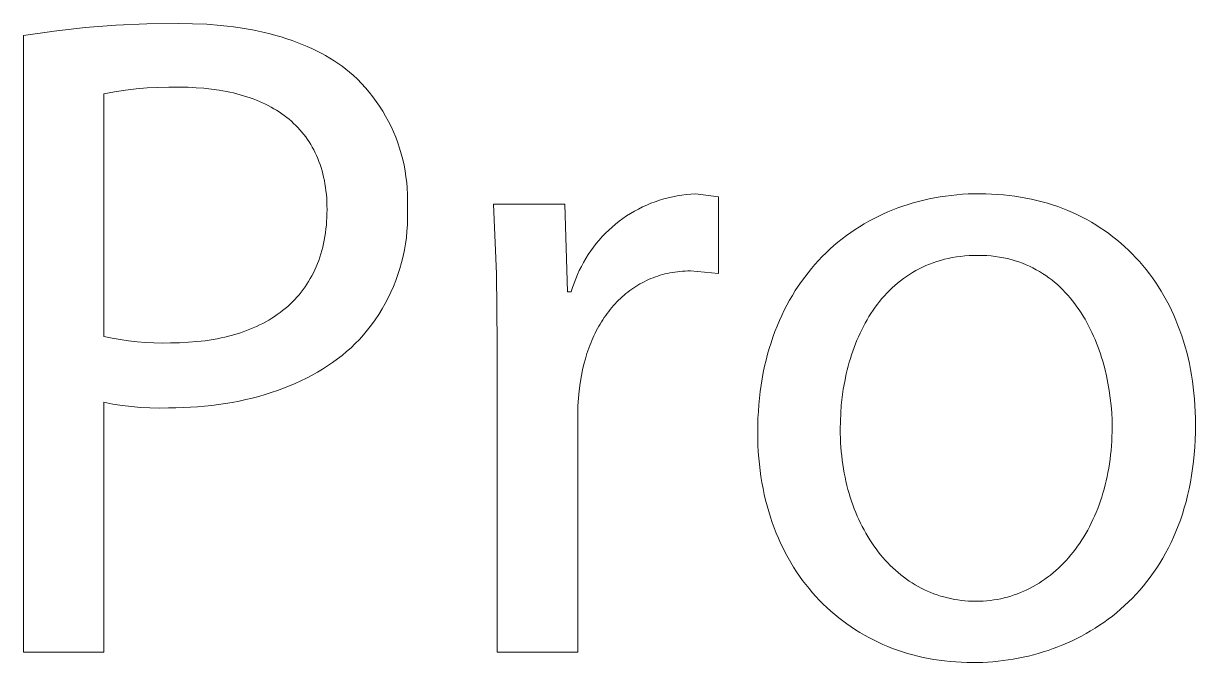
# Model space of a CAD drawing. Header units: millimetres. Extents: x 0 to 4030, y -54 to 2762.
# Drawn here: x 2747.8 to 2798.9, y 13.5 to 41.3 of the extents above; entities that cross this region are included whole.
import ezdxf

# ---------------------------------------------------------------- set-up
doc = ezdxf.new("R2010")
doc.units = ezdxf.units.MM
doc.header["$MEASUREMENT"] = 0
doc.layers.add('Domyślny', color=7, linetype='Continuous', true_color=0x000000)

msp = doc.modelspace()

# ---------------------------------------------------------------- linework, layer by layer
at = {"layer": 'Domyślny', "color": 18, "lineweight": 15, "true_color": 0x000000}
for p, q in [((2747.803, 40.818), (2749.141, 41.012)), ((2749.141, 41.012), (2750.486, 41.162)), ((2750.486, 41.162), (2751.835, 41.267)), ((2751.835, 41.267), (2753.187, 41.326)), ((2753.187, 41.326), (2754.54, 41.341)), ((2754.54, 41.341), (2755.178, 41.331)), ((2755.178, 41.331), (2755.795, 41.303)), ((2755.795, 41.303), (2756.39, 41.256)), ((2756.39, 41.256), (2756.679, 41.226)), ((2756.679, 41.226), (2756.963, 41.191)), ((2756.963, 41.191), (2757.242, 41.151)), ((2757.242, 41.151), (2757.515, 41.107)), ((2757.515, 41.107), (2757.783, 41.059)), ((2757.783, 41.059), (2758.046, 41.006)), ((2758.046, 41.006), (2758.303, 40.949)), ((2758.303, 40.949), (2758.555, 40.888)), ((2758.555, 40.888), (2758.801, 40.822)), ((2747.803, 13.95), (2747.803, 40.818)), ((2758.801, 40.822), (2759.042, 40.752)), ((2759.042, 40.752), (2759.278, 40.678)), ((2759.278, 40.678), (2759.508, 40.6)), ((2759.508, 40.6), (2759.734, 40.517)), ((2759.734, 40.517), (2759.953, 40.431)), ((2759.953, 40.431), (2760.168, 40.34)), ((2760.168, 40.34), (2760.377, 40.246)), ((2760.377, 40.246), (2760.581, 40.147)), ((2760.581, 40.147), (2760.779, 40.044)), ((2760.779, 40.044), (2760.972, 39.938)), ((2760.972, 39.938), (2761.16, 39.828)), ((2761.16, 39.828), (2761.343, 39.713)), ((2761.343, 39.713), (2761.52, 39.595)), ((2761.52, 39.595), (2761.692, 39.474)), ((2761.692, 39.474), (2761.858, 39.348)), ((2761.858, 39.348), (2762.02, 39.219)), ((2762.02, 39.219), (2762.176, 39.086)), ((2762.176, 39.086), (2762.36, 38.91)), ((2762.36, 38.91), (2762.537, 38.728)), ((2751.774, 38.356), (2751.305, 38.268)), ((2752.244, 38.429), (2751.774, 38.356)), ((2752.717, 38.487), (2752.244, 38.429)), ((2753.192, 38.529), (2752.717, 38.487)), ((2753.667, 38.556), (2753.192, 38.529)), ((2754.144, 38.567), (2753.667, 38.556)), ((2754.62, 38.563), (2754.144, 38.567)), ((2754.979, 38.558), (2754.62, 38.563)), ((2755.329, 38.543), (2754.979, 38.558)), ((2755.672, 38.517), (2755.329, 38.543)), ((2756.006, 38.481), (2755.672, 38.517)), ((2756.331, 38.436), (2756.006, 38.481)), ((2756.49, 38.409), (2756.331, 38.436)), ((2756.647, 38.379), (2756.49, 38.409)), ((2756.802, 38.347), (2756.647, 38.379)), ((2756.955, 38.313), (2756.802, 38.347)), ((2762.537, 38.728), (2762.708, 38.54)), ((2762.708, 38.54), (2762.872, 38.346)), ((2762.872, 38.346), (2763.03, 38.147)), ((2751.305, 38.268), (2751.305, 27.706)), ((2757.105, 38.276), (2756.955, 38.313)), ((2757.253, 38.236), (2757.105, 38.276)), ((2757.399, 38.194), (2757.253, 38.236)), ((2757.542, 38.149), (2757.399, 38.194)), ((2757.683, 38.102), (2757.542, 38.149)), ((2757.821, 38.052), (2757.683, 38.102)), ((2757.957, 37.999), (2757.821, 38.052)), ((2758.09, 37.944), (2757.957, 37.999)), ((2758.22, 37.886), (2758.09, 37.944)), ((2758.349, 37.825), (2758.22, 37.886)), ((2758.474, 37.762), (2758.349, 37.825)), ((2763.03, 38.147), (2763.181, 37.942)), ((2763.181, 37.942), (2763.324, 37.732)), ((2758.597, 37.697), (2758.474, 37.762)), ((2758.717, 37.628), (2758.597, 37.697)), ((2758.835, 37.558), (2758.717, 37.628)), ((2758.949, 37.484), (2758.835, 37.558)), ((2759.061, 37.408), (2758.949, 37.484)), ((2759.171, 37.329), (2759.061, 37.408)), ((2759.277, 37.248), (2759.171, 37.329)), ((2763.324, 37.732), (2763.46, 37.518)), ((2763.46, 37.518), (2763.589, 37.299)), ((2763.589, 37.299), (2763.71, 37.075)), ((2759.381, 37.164), (2759.277, 37.248)), ((2759.482, 37.077), (2759.381, 37.164)), ((2759.579, 36.988), (2759.482, 37.077)), ((2759.674, 36.896), (2759.579, 36.988)), ((2759.766, 36.801), (2759.674, 36.896)), ((2759.856, 36.704), (2759.766, 36.801)), ((2763.71, 37.075), (2763.824, 36.848)), ((2763.824, 36.848), (2763.929, 36.616)), ((2759.942, 36.604), (2759.856, 36.704)), ((2760.025, 36.501), (2759.942, 36.604)), ((2760.105, 36.396), (2760.025, 36.501)), ((2760.181, 36.288), (2760.105, 36.396)), ((2760.255, 36.178), (2760.181, 36.288)), ((2763.929, 36.616), (2764.027, 36.382)), ((2764.027, 36.382), (2764.116, 36.144)), ((2760.326, 36.064), (2760.255, 36.178)), ((2760.393, 35.949), (2760.326, 36.064)), ((2760.458, 35.83), (2760.393, 35.949)), ((2760.519, 35.709), (2760.458, 35.83)), ((2764.116, 36.144), (2764.197, 35.903)), ((2764.197, 35.903), (2764.27, 35.659)), ((2760.576, 35.585), (2760.519, 35.709)), ((2760.631, 35.458), (2760.576, 35.585)), ((2760.682, 35.329), (2760.631, 35.458)), ((2760.73, 35.197), (2760.682, 35.329)), ((2764.27, 35.659), (2764.334, 35.413)), ((2764.334, 35.413), (2764.39, 35.165)), ((2760.774, 35.062), (2760.73, 35.197)), ((2760.816, 34.925), (2760.774, 35.062)), ((2760.853, 34.785), (2760.816, 34.925)), ((2760.887, 34.642), (2760.853, 34.785)), ((2764.39, 35.165), (2764.437, 34.915)), ((2764.437, 34.915), (2764.476, 34.664)), ((2760.918, 34.497), (2760.887, 34.642)), ((2760.945, 34.348), (2760.918, 34.497)), ((2760.969, 34.197), (2760.945, 34.348)), ((2764.476, 34.664), (2764.506, 34.412)), ((2764.506, 34.412), (2764.527, 34.158)), ((2760.989, 34.044), (2760.969, 34.197)), ((2761.006, 33.887), (2760.989, 34.044)), ((2761.019, 33.728), (2761.006, 33.887)), ((2761.028, 33.567), (2761.019, 33.728)), ((2764.527, 34.158), (2764.539, 33.904)), ((2764.539, 33.904), (2764.543, 33.65)), ((2775.717, 33.696), (2775.909, 33.747)), ((2775.909, 33.747), (2776.104, 33.792)), ((2776.104, 33.792), (2776.299, 33.829)), ((2776.299, 33.829), (2776.496, 33.861)), ((2776.496, 33.861), (2776.693, 33.885)), ((2776.693, 33.885), (2776.892, 33.903)), ((2776.892, 33.903), (2777.09, 33.914)), ((2777.09, 33.914), (2778.097, 33.793)), ((2778.097, 33.793), (2778.097, 30.451)), ((2787.28, 33.697), (2787.517, 33.744)), ((2787.517, 33.744), (2787.755, 33.786)), ((2787.755, 33.786), (2787.996, 33.822)), ((2787.996, 33.822), (2788.239, 33.852)), ((2788.239, 33.852), (2788.484, 33.877)), ((2788.484, 33.877), (2788.731, 33.897)), ((2788.731, 33.897), (2788.979, 33.911)), ((2788.979, 33.911), (2789.229, 33.919)), ((2789.229, 33.919), (2789.482, 33.922)), ((2789.482, 33.922), (2789.743, 33.919)), ((2789.743, 33.919), (2790.002, 33.91)), ((2790.002, 33.91), (2790.258, 33.895)), ((2790.258, 33.895), (2790.512, 33.875)), ((2790.512, 33.875), (2790.762, 33.848)), ((2790.762, 33.848), (2791.01, 33.816)), ((2791.01, 33.816), (2791.255, 33.779)), ((2791.255, 33.779), (2791.496, 33.735)), ((2791.496, 33.735), (2791.735, 33.686)), ((2761.033, 33.402), (2761.028, 33.567)), ((2761.035, 33.235), (2761.033, 33.402)), ((2761.033, 33.06), (2761.035, 33.235)), ((2764.543, 33.65), (2764.538, 33.396)), ((2764.538, 33.396), (2764.548, 33.12)), ((2768.417, 30.426), (2768.286, 33.471)), ((2768.286, 33.471), (2771.4, 33.471)), ((2771.4, 33.471), (2771.521, 29.646)), ((2774.434, 33.16), (2774.609, 33.255)), ((2774.609, 33.255), (2774.787, 33.344)), ((2774.787, 33.344), (2774.968, 33.427)), ((2774.968, 33.427), (2775.152, 33.504)), ((2775.152, 33.504), (2775.338, 33.574)), ((2775.338, 33.574), (2775.526, 33.638)), ((2775.526, 33.638), (2775.717, 33.696)), ((2785.477, 33.131), (2785.694, 33.22)), ((2785.694, 33.22), (2785.912, 33.304)), ((2785.912, 33.304), (2786.134, 33.383)), ((2786.134, 33.383), (2786.358, 33.456)), ((2786.358, 33.456), (2786.585, 33.525)), ((2786.585, 33.525), (2786.814, 33.588)), ((2786.814, 33.588), (2787.046, 33.645)), ((2787.046, 33.645), (2787.28, 33.697)), ((2791.735, 33.686), (2791.971, 33.632)), ((2791.971, 33.632), (2792.203, 33.572)), ((2792.203, 33.572), (2792.433, 33.506)), ((2792.433, 33.506), (2792.659, 33.435)), ((2792.659, 33.435), (2792.882, 33.359)), ((2792.882, 33.359), (2793.102, 33.278)), ((2793.102, 33.278), (2793.318, 33.191)), ((2761.005, 32.55), (2761.018, 32.718)), ((2761.018, 32.718), (2761.028, 32.888)), ((2761.028, 32.888), (2761.033, 33.06)), ((2764.548, 32.844), (2764.538, 32.567)), ((2764.548, 33.12), (2764.548, 32.844)), ((2773.613, 32.599), (2773.77, 32.722)), ((2773.77, 32.722), (2773.93, 32.84)), ((2773.93, 32.84), (2774.094, 32.952)), ((2774.094, 32.952), (2774.263, 33.059)), ((2774.263, 33.059), (2774.434, 33.16)), ((2784.441, 32.607), (2784.642, 32.722)), ((2784.642, 32.722), (2784.847, 32.832)), ((2784.847, 32.832), (2785.054, 32.937)), ((2785.054, 32.937), (2785.264, 33.036)), ((2785.264, 33.036), (2785.477, 33.131)), ((2793.318, 33.191), (2793.531, 33.099)), ((2793.531, 33.099), (2793.741, 33.003)), ((2793.741, 33.003), (2793.947, 32.901)), ((2793.947, 32.901), (2794.149, 32.794)), ((2794.149, 32.794), (2794.348, 32.682)), ((2760.944, 32.064), (2760.968, 32.223)), ((2760.968, 32.223), (2760.988, 32.386)), ((2760.988, 32.386), (2761.005, 32.55)), ((2764.519, 32.292), (2764.491, 32.017)), ((2764.538, 32.567), (2764.519, 32.292)), ((2773.033, 32.054), (2773.171, 32.198)), ((2773.171, 32.198), (2773.314, 32.336)), ((2773.314, 32.336), (2773.461, 32.47)), ((2773.461, 32.47), (2773.613, 32.599)), ((2783.67, 32.097), (2783.858, 32.232)), ((2783.858, 32.232), (2784.049, 32.362)), ((2784.049, 32.362), (2784.244, 32.487)), ((2784.244, 32.487), (2784.441, 32.607)), ((2794.348, 32.682), (2794.544, 32.565)), ((2794.544, 32.565), (2794.735, 32.443)), ((2794.735, 32.443), (2794.923, 32.316)), ((2794.923, 32.316), (2795.108, 32.185)), ((2795.108, 32.185), (2795.288, 32.049)), ((2760.849, 31.6), (2760.884, 31.752)), ((2760.884, 31.752), (2760.916, 31.906)), ((2760.916, 31.906), (2760.944, 32.064)), ((2764.453, 31.743), (2764.406, 31.471)), ((2764.491, 32.017), (2764.453, 31.743)), ((2772.649, 31.597), (2772.772, 31.754)), ((2772.772, 31.754), (2772.9, 31.906)), ((2772.9, 31.906), (2773.033, 32.054)), ((2783.128, 31.663), (2783.305, 31.812)), ((2783.305, 31.812), (2783.486, 31.957)), ((2783.486, 31.957), (2783.67, 32.097)), ((2795.288, 32.049), (2795.465, 31.908)), ((2795.465, 31.908), (2795.638, 31.763)), ((2795.638, 31.763), (2795.807, 31.613)), ((2760.723, 31.159), (2760.768, 31.303)), ((2760.768, 31.303), (2760.811, 31.45)), ((2760.811, 31.45), (2760.849, 31.6)), ((2764.349, 31.201), (2764.283, 30.932)), ((2764.406, 31.471), (2764.349, 31.201)), ((2772.314, 31.103), (2772.42, 31.272)), ((2772.42, 31.272), (2772.532, 31.436)), ((2772.532, 31.436), (2772.649, 31.597)), ((2782.459, 31.015), (2782.62, 31.184)), ((2782.62, 31.184), (2782.786, 31.349)), ((2782.786, 31.349), (2782.955, 31.508)), ((2782.955, 31.508), (2783.128, 31.663)), ((2788.463, 31.169), (2788.286, 31.139)), ((2788.644, 31.194), (2788.463, 31.169)), ((2788.828, 31.213), (2788.644, 31.194)), ((2789.015, 31.227), (2788.828, 31.213)), ((2789.206, 31.235), (2789.015, 31.227)), ((2789.401, 31.238), (2789.206, 31.235)), ((2789.596, 31.235), (2789.401, 31.238)), ((2789.787, 31.226), (2789.596, 31.235)), ((2789.975, 31.211), (2789.787, 31.226)), ((2790.159, 31.19), (2789.975, 31.211)), ((2790.339, 31.164), (2790.159, 31.19)), ((2790.516, 31.132), (2790.339, 31.164)), ((2795.807, 31.613), (2795.971, 31.458)), ((2795.971, 31.458), (2796.132, 31.299)), ((2796.132, 31.299), (2796.289, 31.136)), ((2760.505, 30.608), (2760.564, 30.742)), ((2760.564, 30.742), (2760.621, 30.878)), ((2760.621, 30.878), (2760.673, 31.017)), ((2760.673, 31.017), (2760.723, 31.159)), ((2764.207, 30.666), (2764.123, 30.403)), ((2764.283, 30.932), (2764.207, 30.666)), ((2772.03, 30.577), (2772.119, 30.756)), ((2772.119, 30.756), (2772.213, 30.931)), ((2772.213, 30.931), (2772.314, 31.103)), ((2781.998, 30.479), (2782.148, 30.663)), ((2782.148, 30.663), (2782.301, 30.841)), ((2782.301, 30.841), (2782.459, 31.015)), ((2786.841, 30.653), (2786.697, 30.576)), ((2786.988, 30.725), (2786.841, 30.653)), ((2787.139, 30.793), (2786.988, 30.725)), ((2787.293, 30.857), (2787.139, 30.793)), ((2787.45, 30.916), (2787.293, 30.857)), ((2787.61, 30.97), (2787.45, 30.916)), ((2787.774, 31.02), (2787.61, 30.97)), ((2787.941, 31.065), (2787.774, 31.02)), ((2788.112, 31.104), (2787.941, 31.065)), ((2788.286, 31.139), (2788.112, 31.104)), ((2790.689, 31.094), (2790.516, 31.132)), ((2790.858, 31.052), (2790.689, 31.094)), ((2791.024, 31.004), (2790.858, 31.052)), ((2791.187, 30.951), (2791.024, 31.004)), ((2791.346, 30.893), (2791.187, 30.951)), ((2791.501, 30.83), (2791.346, 30.893)), ((2791.653, 30.762), (2791.501, 30.83)), ((2791.801, 30.69), (2791.653, 30.762)), ((2791.946, 30.613), (2791.801, 30.69)), ((2796.289, 31.136), (2796.442, 30.968)), ((2796.442, 30.968), (2796.59, 30.796)), ((2796.59, 30.796), (2796.735, 30.619)), ((2760.232, 30.099), (2760.305, 30.222)), ((2760.305, 30.222), (2760.375, 30.348)), ((2760.375, 30.348), (2760.442, 30.477)), ((2760.442, 30.477), (2760.505, 30.608)), ((2764.03, 30.143), (2763.927, 29.887)), ((2764.123, 30.403), (2764.03, 30.143)), ((2768.447, 27.378), (2768.417, 30.426)), ((2771.802, 30.026), (2771.872, 30.212)), ((2771.872, 30.212), (2771.948, 30.396)), ((2771.948, 30.396), (2772.03, 30.577)), ((2775.05, 30.181), (2774.954, 30.137)), ((2775.148, 30.223), (2775.05, 30.181)), ((2775.247, 30.263), (2775.148, 30.223)), ((2775.347, 30.3), (2775.247, 30.263)), ((2775.449, 30.335), (2775.347, 30.3)), ((2775.552, 30.368), (2775.449, 30.335)), ((2775.656, 30.398), (2775.552, 30.368)), ((2775.761, 30.425), (2775.656, 30.398)), ((2775.867, 30.45), (2775.761, 30.425)), ((2775.975, 30.473), (2775.867, 30.45)), ((2776.083, 30.493), (2775.975, 30.473)), ((2776.193, 30.51), (2776.083, 30.493)), ((2776.304, 30.525), (2776.193, 30.51)), ((2776.416, 30.537), (2776.304, 30.525)), ((2776.529, 30.547), (2776.416, 30.537)), ((2776.644, 30.553), (2776.529, 30.547)), ((2776.759, 30.557), (2776.644, 30.553)), ((2776.876, 30.559), (2776.759, 30.557)), ((2778.097, 30.451), (2776.876, 30.559)), ((2781.713, 30.099), (2781.853, 30.291)), ((2781.853, 30.291), (2781.998, 30.479)), ((2786.154, 30.228), (2786.027, 30.132)), ((2786.285, 30.321), (2786.154, 30.228)), ((2786.419, 30.41), (2786.285, 30.321)), ((2786.557, 30.495), (2786.419, 30.41)), ((2786.697, 30.576), (2786.557, 30.495)), ((2792.087, 30.532), (2791.946, 30.613)), ((2792.225, 30.447), (2792.087, 30.532)), ((2792.36, 30.357), (2792.225, 30.447)), ((2792.492, 30.264), (2792.36, 30.357)), ((2792.619, 30.166), (2792.492, 30.264)), ((2792.744, 30.065), (2792.619, 30.166)), ((2796.735, 30.619), (2796.875, 30.439)), ((2796.875, 30.439), (2797.011, 30.254)), ((2797.011, 30.254), (2797.142, 30.065)), ((2759.817, 29.522), (2759.906, 29.632)), ((2759.906, 29.632), (2759.993, 29.745)), ((2759.993, 29.745), (2760.076, 29.86)), ((2760.076, 29.86), (2760.156, 29.978)), ((2760.156, 29.978), (2760.232, 30.099)), ((2763.816, 29.634), (2763.696, 29.385)), ((2763.927, 29.887), (2763.816, 29.634)), ((2771.521, 29.646), (2771.682, 29.646)), ((2771.682, 29.646), (2771.739, 29.837)), ((2771.739, 29.837), (2771.802, 30.026)), ((2774.146, 29.636), (2774.063, 29.57)), ((2774.23, 29.701), (2774.146, 29.636)), ((2774.316, 29.763), (2774.23, 29.701)), ((2774.403, 29.823), (2774.316, 29.763)), ((2774.491, 29.881), (2774.403, 29.823)), ((2774.581, 29.936), (2774.491, 29.881)), ((2774.672, 29.99), (2774.581, 29.936)), ((2774.765, 30.041), (2774.672, 29.99)), ((2774.859, 30.09), (2774.765, 30.041)), ((2774.954, 30.137), (2774.859, 30.09)), ((2781.317, 29.493), (2781.444, 29.699)), ((2781.444, 29.699), (2781.576, 29.901)), ((2781.576, 29.901), (2781.713, 30.099)), ((2785.548, 29.709), (2785.436, 29.594)), ((2785.663, 29.82), (2785.548, 29.709)), ((2785.781, 29.927), (2785.663, 29.82)), ((2785.902, 30.031), (2785.781, 29.927)), ((2786.027, 30.132), (2785.902, 30.031)), ((2792.866, 29.96), (2792.744, 30.065)), ((2792.984, 29.851), (2792.866, 29.96)), ((2793.098, 29.739), (2792.984, 29.851)), ((2793.21, 29.624), (2793.098, 29.739)), ((2797.142, 30.065), (2797.269, 29.872)), ((2797.269, 29.872), (2797.392, 29.675)), ((2797.392, 29.675), (2797.51, 29.474)), ((2759.426, 29.11), (2759.528, 29.209)), ((2759.528, 29.209), (2759.628, 29.311)), ((2759.628, 29.311), (2759.724, 29.415)), ((2759.724, 29.415), (2759.817, 29.522)), ((2763.568, 29.14), (2763.431, 28.9)), ((2763.696, 29.385), (2763.568, 29.14)), ((2773.595, 29.129), (2773.523, 29.049)), ((2773.67, 29.207), (2773.595, 29.129)), ((2773.745, 29.284), (2773.67, 29.207)), ((2773.822, 29.358), (2773.745, 29.284)), ((2773.901, 29.431), (2773.822, 29.358)), ((2773.981, 29.501), (2773.901, 29.431)), ((2774.063, 29.57), (2773.981, 29.501)), ((2781.076, 29.066), (2781.194, 29.282)), ((2781.194, 29.282), (2781.317, 29.493)), ((2785.12, 29.232), (2785.021, 29.105)), ((2785.222, 29.356), (2785.12, 29.232)), ((2785.328, 29.477), (2785.222, 29.356)), ((2785.436, 29.594), (2785.328, 29.477)), ((2793.318, 29.505), (2793.21, 29.624)), ((2793.423, 29.383), (2793.318, 29.505)), ((2793.525, 29.258), (2793.423, 29.383)), ((2793.624, 29.131), (2793.525, 29.258)), ((2793.72, 29), (2793.624, 29.131)), ((2797.51, 29.474), (2797.624, 29.269)), ((2797.624, 29.269), (2797.733, 29.06)), ((2758.746, 28.574), (2758.867, 28.656)), ((2758.867, 28.656), (2758.985, 28.741)), ((2758.985, 28.741), (2759.1, 28.829)), ((2759.1, 28.829), (2759.212, 28.92)), ((2759.212, 28.92), (2759.32, 29.014)), ((2759.32, 29.014), (2759.426, 29.11)), ((2763.286, 28.665), (2763.133, 28.435)), ((2763.431, 28.9), (2763.286, 28.665)), ((2773.182, 28.619), (2773.119, 28.528)), ((2773.247, 28.709), (2773.182, 28.619)), ((2773.314, 28.796), (2773.247, 28.709)), ((2773.382, 28.882), (2773.314, 28.796)), ((2773.451, 28.966), (2773.382, 28.882)), ((2773.523, 29.049), (2773.451, 28.966)), ((2780.751, 28.392), (2780.854, 28.621)), ((2780.854, 28.621), (2780.963, 28.846)), ((2780.963, 28.846), (2781.076, 29.066)), ((2784.741, 28.707), (2784.654, 28.569)), ((2784.831, 28.842), (2784.741, 28.707)), ((2784.924, 28.975), (2784.831, 28.842)), ((2785.021, 29.105), (2784.924, 28.975)), ((2793.812, 28.867), (2793.72, 29)), ((2793.902, 28.732), (2793.812, 28.867)), ((2793.988, 28.594), (2793.902, 28.732)), ((2797.733, 29.06), (2797.837, 28.848)), ((2797.837, 28.848), (2797.937, 28.631)), ((2797.937, 28.631), (2798.032, 28.411)), ((2757.817, 28.075), (2757.958, 28.138)), ((2757.958, 28.138), (2758.097, 28.203)), ((2758.097, 28.203), (2758.233, 28.272)), ((2758.233, 28.272), (2758.365, 28.343)), ((2758.365, 28.343), (2758.495, 28.417)), ((2758.495, 28.417), (2758.622, 28.494)), ((2758.622, 28.494), (2758.746, 28.574)), ((2762.972, 28.21), (2762.804, 27.991)), ((2763.133, 28.435), (2762.972, 28.21)), ((2772.881, 28.145), (2772.826, 28.046)), ((2772.938, 28.244), (2772.881, 28.145)), ((2772.996, 28.34), (2772.938, 28.244)), ((2773.057, 28.435), (2772.996, 28.34)), ((2773.119, 28.528), (2773.057, 28.435)), ((2780.559, 27.921), (2780.652, 28.159)), ((2780.652, 28.159), (2780.751, 28.392)), ((2784.412, 28.14), (2784.337, 27.993)), ((2784.49, 28.286), (2784.412, 28.14)), ((2784.57, 28.429), (2784.49, 28.286)), ((2784.654, 28.569), (2784.57, 28.429)), ((2794.072, 28.453), (2793.988, 28.594)), ((2794.152, 28.311), (2794.072, 28.453)), ((2794.229, 28.166), (2794.152, 28.311)), ((2794.303, 28.02), (2794.229, 28.166)), ((2798.032, 28.411), (2798.123, 28.188)), ((2798.123, 28.188), (2798.208, 27.96)), ((2751.305, 27.706), (2751.664, 27.629)), ((2751.664, 27.629), (2752.025, 27.564)), ((2756.076, 27.573), (2756.247, 27.604)), ((2756.247, 27.604), (2756.417, 27.638)), ((2756.417, 27.638), (2756.583, 27.675)), ((2756.583, 27.675), (2756.747, 27.715)), ((2756.747, 27.715), (2756.908, 27.758)), ((2756.908, 27.758), (2757.066, 27.803)), ((2757.066, 27.803), (2757.222, 27.852)), ((2757.222, 27.852), (2757.375, 27.903)), ((2757.375, 27.903), (2757.525, 27.958)), ((2757.525, 27.958), (2757.672, 28.015)), ((2757.672, 28.015), (2757.817, 28.075)), ((2762.628, 27.778), (2762.444, 27.571)), ((2762.804, 27.991), (2762.628, 27.778)), ((2772.621, 27.63), (2772.574, 27.523)), ((2772.669, 27.737), (2772.621, 27.63)), ((2772.72, 27.841), (2772.669, 27.737)), ((2772.772, 27.944), (2772.72, 27.841)), ((2772.826, 28.046), (2772.772, 27.944)), ((2780.387, 27.432), (2780.47, 27.678)), ((2780.47, 27.678), (2780.559, 27.921)), ((2784.196, 27.691), (2784.13, 27.538)), ((2784.265, 27.843), (2784.196, 27.691)), ((2784.337, 27.993), (2784.265, 27.843)), ((2794.375, 27.871), (2794.303, 28.02)), ((2794.443, 27.721), (2794.375, 27.871)), ((2794.509, 27.57), (2794.443, 27.721)), ((2798.208, 27.96), (2798.289, 27.729)), ((2798.289, 27.729), (2798.365, 27.495)), ((2752.025, 27.564), (2752.388, 27.511)), ((2752.388, 27.511), (2752.752, 27.47)), ((2752.752, 27.47), (2753.118, 27.441)), ((2753.118, 27.441), (2753.484, 27.423)), ((2753.484, 27.423), (2753.851, 27.418)), ((2753.851, 27.418), (2754.218, 27.424)), ((2754.218, 27.424), (2754.609, 27.43)), ((2754.609, 27.43), (2754.991, 27.448)), ((2754.991, 27.448), (2755.363, 27.478)), ((2755.363, 27.478), (2755.545, 27.497)), ((2755.545, 27.497), (2755.724, 27.519)), ((2755.724, 27.519), (2755.901, 27.545)), ((2755.901, 27.545), (2756.076, 27.573)), ((2762.081, 27.215), (2761.89, 27.045)), ((2762.266, 27.391), (2762.081, 27.215)), ((2762.444, 27.571), (2762.266, 27.391)), ((2768.447, 13.944), (2768.447, 27.378)), ((2772.403, 27.077), (2772.365, 26.963)), ((2772.443, 27.191), (2772.403, 27.077)), ((2772.485, 27.303), (2772.443, 27.191)), ((2772.529, 27.414), (2772.485, 27.303)), ((2772.574, 27.523), (2772.529, 27.414)), ((2780.236, 26.925), (2780.309, 27.18)), ((2780.309, 27.18), (2780.387, 27.432)), ((2784.007, 27.225), (2783.95, 27.066)), ((2784.067, 27.382), (2784.007, 27.225)), ((2784.13, 27.538), (2784.067, 27.382)), ((2794.571, 27.416), (2794.509, 27.57)), ((2794.631, 27.262), (2794.571, 27.416)), ((2794.687, 27.106), (2794.631, 27.262)), ((2794.741, 26.949), (2794.687, 27.106)), ((2798.365, 27.495), (2798.436, 27.257)), ((2798.436, 27.257), (2798.502, 27.015)), ((2761.278, 26.569), (2761.062, 26.421)), ((2761.488, 26.722), (2761.278, 26.569)), ((2761.692, 26.881), (2761.488, 26.722)), ((2761.89, 27.045), (2761.692, 26.881)), ((2772.294, 26.729), (2772.23, 26.489)), ((2772.365, 26.963), (2772.294, 26.729)), ((2780.107, 26.402), (2780.169, 26.666)), ((2780.169, 26.666), (2780.236, 26.925)), ((2783.796, 26.579), (2783.751, 26.414)), ((2783.844, 26.743), (2783.796, 26.579)), ((2783.896, 26.905), (2783.844, 26.743)), ((2783.95, 27.066), (2783.896, 26.905)), ((2794.792, 26.791), (2794.741, 26.949)), ((2794.841, 26.632), (2794.792, 26.791)), ((2794.929, 26.312), (2794.841, 26.632)), ((2798.502, 27.015), (2798.563, 26.771)), ((2798.563, 26.771), (2798.619, 26.523)), ((2760.613, 26.143), (2760.38, 26.012)), ((2760.84, 26.279), (2760.613, 26.143)), ((2761.062, 26.421), (2760.84, 26.279)), ((2772.174, 26.245), (2772.125, 25.996)), ((2772.23, 26.489), (2772.174, 26.245)), ((2780, 25.861), (2780.05, 26.134)), ((2780.05, 26.134), (2780.107, 26.402)), ((2783.668, 26.081), (2783.597, 25.743)), ((2783.708, 26.248), (2783.668, 26.081)), ((2783.751, 26.414), (2783.708, 26.248)), ((2795.006, 25.99), (2794.929, 26.312)), ((2798.619, 26.523), (2798.67, 26.271)), ((2798.67, 26.271), (2798.715, 26.017)), ((2759.395, 25.546), (2759.136, 25.444)), ((2759.649, 25.654), (2759.395, 25.546)), ((2759.898, 25.768), (2759.649, 25.654)), ((2760.141, 25.887), (2759.898, 25.768)), ((2760.38, 26.012), (2760.141, 25.887)), ((2772.07, 25.668), (2772.027, 25.339)), ((2772.125, 25.996), (2772.07, 25.668)), ((2779.916, 25.304), (2779.955, 25.585)), ((2779.955, 25.585), (2780, 25.861)), ((2783.597, 25.743), (2783.537, 25.401)), ((2795.072, 25.666), (2795.006, 25.99)), ((2795.128, 25.342), (2795.072, 25.666)), ((2798.715, 26.017), (2798.756, 25.759)), ((2798.756, 25.759), (2798.791, 25.498)), ((2758.055, 25.092), (2757.774, 25.018)), ((2758.332, 25.171), (2758.055, 25.092)), ((2758.605, 25.256), (2758.332, 25.171)), ((2758.873, 25.347), (2758.605, 25.256)), ((2759.136, 25.444), (2758.873, 25.347)), ((2772.027, 25.339), (2771.995, 25.009)), ((2779.882, 25.019), (2779.916, 25.304)), ((2783.488, 25.057), (2783.45, 24.711)), ((2783.537, 25.401), (2783.488, 25.057)), ((2795.173, 25.019), (2795.128, 25.342)), ((2798.791, 25.498), (2798.821, 25.234)), ((2798.821, 25.234), (2798.845, 24.967)), ((2751.703, 24.759), (2751.305, 24.834)), ((2751.305, 24.834), (2751.305, 13.95)), ((2752.104, 24.697), (2751.703, 24.759)), ((2752.506, 24.649), (2752.104, 24.697)), ((2752.909, 24.615), (2752.506, 24.649)), ((2753.314, 24.594), (2752.909, 24.615)), ((2753.719, 24.586), (2753.314, 24.594)), ((2754.124, 24.592), (2753.719, 24.586)), ((2754.445, 24.595), (2754.124, 24.592)), ((2754.763, 24.604), (2754.445, 24.595)), ((2755.078, 24.619), (2754.763, 24.604)), ((2755.391, 24.64), (2755.078, 24.619)), ((2755.701, 24.666), (2755.391, 24.64)), ((2756.007, 24.699), (2755.701, 24.666)), ((2756.311, 24.738), (2756.007, 24.699)), ((2756.611, 24.782), (2756.311, 24.738)), ((2756.907, 24.832), (2756.611, 24.782)), ((2757.2, 24.888), (2756.907, 24.832)), ((2757.489, 24.95), (2757.2, 24.888)), ((2757.774, 25.018), (2757.489, 24.95)), ((2771.973, 24.677), (2771.964, 24.345)), ((2771.995, 25.009), (2771.973, 24.677)), ((2779.833, 24.438), (2779.855, 24.73)), ((2779.855, 24.73), (2779.882, 25.019)), ((2783.45, 24.711), (2783.423, 24.364)), ((2795.208, 24.697), (2795.173, 25.019)), ((2795.233, 24.377), (2795.208, 24.697)), ((2798.845, 24.967), (2798.865, 24.697)), ((2798.865, 24.697), (2798.878, 24.424)), ((2771.964, 24.345), (2771.964, 13.944)), ((2779.808, 23.84), (2779.818, 24.141)), ((2779.818, 24.141), (2779.833, 24.438)), ((2783.407, 24.016), (2783.402, 23.669)), ((2783.423, 24.364), (2783.407, 24.016)), ((2795.248, 24.061), (2795.233, 24.377)), ((2795.252, 23.749), (2795.248, 24.061)), ((2798.878, 24.424), (2798.887, 24.149)), ((2798.887, 24.149), (2798.889, 23.87)), ((2779.805, 23.535), (2779.808, 23.84)), ((2779.808, 23.247), (2779.805, 23.535)), ((2783.402, 23.669), (2783.404, 23.469)), ((2795.245, 23.34), (2795.251, 23.544)), ((2795.251, 23.544), (2795.252, 23.749)), ((2798.886, 23.535), (2798.875, 23.205)), ((2798.889, 23.87), (2798.886, 23.535)), ((2779.817, 22.964), (2779.808, 23.247)), ((2783.404, 23.469), (2783.409, 23.272)), ((2783.409, 23.272), (2783.418, 23.076)), ((2783.418, 23.076), (2783.43, 22.881)), ((2795.223, 22.939), (2795.236, 23.138)), ((2795.236, 23.138), (2795.245, 23.34)), ((2798.875, 23.205), (2798.857, 22.881)), ((2779.832, 22.683), (2779.817, 22.964)), ((2779.852, 22.407), (2779.832, 22.683)), ((2783.43, 22.881), (2783.446, 22.688)), ((2783.446, 22.688), (2783.466, 22.497)), ((2783.466, 22.497), (2783.488, 22.308)), ((2795.163, 22.351), (2795.187, 22.545)), ((2795.187, 22.545), (2795.206, 22.741)), ((2795.206, 22.741), (2795.223, 22.939)), ((2798.832, 22.564), (2798.8, 22.252)), ((2798.857, 22.881), (2798.832, 22.564)), ((2779.878, 22.133), (2779.852, 22.407)), ((2779.91, 21.863), (2779.878, 22.133)), ((2783.488, 22.308), (2783.514, 22.121)), ((2783.514, 22.121), (2783.544, 21.936)), ((2795.072, 21.783), (2795.106, 21.97)), ((2795.106, 21.97), (2795.136, 22.16)), ((2795.136, 22.16), (2795.163, 22.351)), ((2798.8, 22.252), (2798.762, 21.946)), ((2779.948, 21.597), (2779.91, 21.863)), ((2779.99, 21.335), (2779.948, 21.597)), ((2783.544, 21.936), (2783.576, 21.752)), ((2783.576, 21.752), (2783.612, 21.571)), ((2783.612, 21.571), (2783.651, 21.392)), ((2794.995, 21.415), (2795.035, 21.598)), ((2795.035, 21.598), (2795.072, 21.783)), ((2798.717, 21.646), (2798.665, 21.351)), ((2798.762, 21.946), (2798.717, 21.646)), ((2780.039, 21.076), (2779.99, 21.335)), ((2780.092, 20.82), (2780.039, 21.076)), ((2783.651, 21.392), (2783.694, 21.214)), ((2783.694, 21.214), (2783.739, 21.039)), ((2783.739, 21.039), (2783.788, 20.867)), ((2794.854, 20.881), (2794.904, 21.056)), ((2794.904, 21.056), (2794.951, 21.234)), ((2794.951, 21.234), (2794.995, 21.415)), ((2798.607, 21.063), (2798.543, 20.78)), ((2798.665, 21.351), (2798.607, 21.063)), ((2780.151, 20.569), (2780.092, 20.82)), ((2780.215, 20.321), (2780.151, 20.569)), ((2783.788, 20.867), (2783.84, 20.696)), ((2783.84, 20.696), (2783.895, 20.528)), ((2783.895, 20.528), (2783.953, 20.362)), ((2794.685, 20.369), (2794.745, 20.537)), ((2794.745, 20.537), (2794.801, 20.707)), ((2794.801, 20.707), (2794.854, 20.881)), ((2798.473, 20.503), (2798.396, 20.232)), ((2798.543, 20.78), (2798.473, 20.503)), ((2780.285, 20.077), (2780.215, 20.321)), ((2780.359, 19.836), (2780.285, 20.077)), ((2783.953, 20.362), (2784.013, 20.199)), ((2784.013, 20.199), (2784.077, 20.038)), ((2784.077, 20.038), (2784.144, 19.879)), ((2794.489, 19.88), (2794.558, 20.04)), ((2794.558, 20.04), (2794.623, 20.203)), ((2794.623, 20.203), (2794.685, 20.369)), ((2798.314, 19.966), (2798.226, 19.706)), ((2798.396, 20.232), (2798.314, 19.966)), ((2780.439, 19.6), (2780.359, 19.836)), ((2780.523, 19.367), (2780.439, 19.6)), ((2784.144, 19.879), (2784.214, 19.723)), ((2784.214, 19.723), (2784.286, 19.57)), ((2784.286, 19.57), (2784.362, 19.42)), ((2784.362, 19.42), (2784.44, 19.272)), ((2794.188, 19.267), (2794.267, 19.416)), ((2794.267, 19.416), (2794.344, 19.568)), ((2794.344, 19.568), (2794.418, 19.722)), ((2794.418, 19.722), (2794.489, 19.88)), ((2798.133, 19.452), (2798.034, 19.203)), ((2798.226, 19.706), (2798.133, 19.452)), ((2780.613, 19.139), (2780.523, 19.367)), ((2780.707, 18.914), (2780.613, 19.139)), ((2780.806, 18.693), (2780.707, 18.914)), ((2784.44, 19.272), (2784.521, 19.127)), ((2784.521, 19.127), (2784.604, 18.984)), ((2784.604, 18.984), (2784.691, 18.845)), ((2793.932, 18.837), (2794.02, 18.977)), ((2794.02, 18.977), (2794.105, 19.12)), ((2794.105, 19.12), (2794.188, 19.267)), ((2797.929, 18.96), (2797.819, 18.723)), ((2798.034, 19.203), (2797.929, 18.96)), ((2780.91, 18.477), (2780.806, 18.693)), ((2781.019, 18.264), (2780.91, 18.477)), ((2784.691, 18.845), (2784.78, 18.709)), ((2784.78, 18.709), (2784.872, 18.575)), ((2784.872, 18.575), (2784.966, 18.445)), ((2784.966, 18.445), (2785.063, 18.317)), ((2793.555, 18.307), (2793.653, 18.435)), ((2793.653, 18.435), (2793.748, 18.566)), ((2793.748, 18.566), (2793.842, 18.7)), ((2793.842, 18.7), (2793.932, 18.837)), ((2797.704, 18.491), (2797.585, 18.265)), ((2797.819, 18.723), (2797.704, 18.491)), ((2781.132, 18.056), (2781.019, 18.264)), ((2781.249, 17.851), (2781.132, 18.056)), ((2785.063, 18.317), (2785.162, 18.193)), ((2785.162, 18.193), (2785.264, 18.072)), ((2785.264, 18.072), (2785.368, 17.954)), ((2785.368, 17.954), (2785.475, 17.84)), ((2793.138, 17.829), (2793.246, 17.944)), ((2793.246, 17.944), (2793.351, 18.061)), ((2793.351, 18.061), (2793.454, 18.183)), ((2793.454, 18.183), (2793.555, 18.307)), ((2797.46, 18.044), (2797.33, 17.829)), ((2797.585, 18.265), (2797.46, 18.044)), ((2781.371, 17.651), (2781.249, 17.851)), ((2781.498, 17.455), (2781.371, 17.651)), ((2781.629, 17.264), (2781.498, 17.455)), ((2785.475, 17.84), (2785.584, 17.728)), ((2785.584, 17.728), (2785.696, 17.62)), ((2785.696, 17.62), (2785.81, 17.516)), ((2785.81, 17.516), (2785.926, 17.415)), ((2785.926, 17.415), (2786.045, 17.318)), ((2792.565, 17.308), (2792.684, 17.405)), ((2792.684, 17.405), (2792.8, 17.506)), ((2792.8, 17.506), (2792.915, 17.61)), ((2792.915, 17.61), (2793.028, 17.718)), ((2793.028, 17.718), (2793.138, 17.829)), ((2797.057, 17.415), (2796.914, 17.216)), ((2797.196, 17.619), (2797.057, 17.415)), ((2797.33, 17.829), (2797.196, 17.619)), ((2781.764, 17.076), (2781.629, 17.264)), ((2781.903, 16.893), (2781.764, 17.076)), ((2782.047, 16.715), (2781.903, 16.893)), ((2786.045, 17.318), (2786.165, 17.224)), ((2786.165, 17.224), (2786.288, 17.134)), ((2786.288, 17.134), (2786.413, 17.047)), ((2786.413, 17.047), (2786.541, 16.964)), ((2786.541, 16.964), (2786.67, 16.885)), ((2786.67, 16.885), (2786.802, 16.81)), ((2791.807, 16.803), (2791.938, 16.878)), ((2791.938, 16.878), (2792.068, 16.956)), ((2792.068, 16.956), (2792.195, 17.039)), ((2792.195, 17.039), (2792.32, 17.125)), ((2792.32, 17.125), (2792.443, 17.215)), ((2792.443, 17.215), (2792.565, 17.308)), ((2796.766, 17.023), (2796.615, 16.835)), ((2796.914, 17.216), (2796.766, 17.023)), ((2782.194, 16.54), (2782.047, 16.715)), ((2782.346, 16.371), (2782.194, 16.54)), ((2782.501, 16.205), (2782.346, 16.371)), ((2786.802, 16.81), (2786.935, 16.739)), ((2786.935, 16.739), (2787.07, 16.671)), ((2787.07, 16.671), (2787.208, 16.608)), ((2787.208, 16.608), (2787.347, 16.549)), ((2787.347, 16.549), (2787.489, 16.493)), ((2787.489, 16.493), (2787.632, 16.442)), ((2787.632, 16.442), (2787.777, 16.395)), ((2787.777, 16.395), (2787.923, 16.352)), ((2787.923, 16.352), (2788.072, 16.314)), ((2790.546, 16.312), (2790.693, 16.35)), ((2790.693, 16.35), (2790.838, 16.392)), ((2790.838, 16.392), (2790.982, 16.439)), ((2790.982, 16.439), (2791.124, 16.489)), ((2791.124, 16.489), (2791.264, 16.544)), ((2791.264, 16.544), (2791.402, 16.603)), ((2791.402, 16.603), (2791.539, 16.666)), ((2791.539, 16.666), (2791.674, 16.732)), ((2791.674, 16.732), (2791.807, 16.803)), ((2796.299, 16.475), (2796.136, 16.303)), ((2796.459, 16.652), (2796.299, 16.475)), ((2796.615, 16.835), (2796.459, 16.652)), ((2782.66, 16.044), (2782.501, 16.205)), ((2782.824, 15.888), (2782.66, 16.044)), ((2782.991, 15.736), (2782.824, 15.888)), ((2788.072, 16.314), (2788.222, 16.28)), ((2788.222, 16.28), (2788.374, 16.25)), ((2788.374, 16.25), (2788.528, 16.225)), ((2788.528, 16.225), (2788.683, 16.204)), ((2788.683, 16.204), (2788.84, 16.188)), ((2788.84, 16.188), (2788.999, 16.176)), ((2788.999, 16.176), (2789.159, 16.169)), ((2789.159, 16.169), (2789.32, 16.167)), ((2789.32, 16.167), (2789.478, 16.169)), ((2789.478, 16.169), (2789.635, 16.176)), ((2789.635, 16.176), (2789.79, 16.187)), ((2789.79, 16.187), (2789.944, 16.203)), ((2789.944, 16.203), (2790.097, 16.224)), ((2790.097, 16.224), (2790.248, 16.249)), ((2790.248, 16.249), (2790.398, 16.278)), ((2790.398, 16.278), (2790.546, 16.312)), ((2795.798, 15.975), (2795.623, 15.819)), ((2795.968, 16.137), (2795.798, 15.975)), ((2796.136, 16.303), (2795.968, 16.137)), ((2783.161, 15.589), (2782.991, 15.736)), ((2783.335, 15.447), (2783.161, 15.589)), ((2783.513, 15.309), (2783.335, 15.447)), ((2795.081, 15.383), (2794.894, 15.248)), ((2795.265, 15.523), (2795.081, 15.383)), ((2795.446, 15.669), (2795.265, 15.523)), ((2795.623, 15.819), (2795.446, 15.669)), ((2783.695, 15.176), (2783.513, 15.309)), ((2783.879, 15.048), (2783.695, 15.176)), ((2784.067, 14.925), (2783.879, 15.048)), ((2784.259, 14.806), (2784.067, 14.925)), ((2794.317, 14.875), (2794.12, 14.76)), ((2794.512, 14.994), (2794.317, 14.875)), ((2794.705, 15.119), (2794.512, 14.994)), ((2794.894, 15.248), (2794.705, 15.119)), ((2784.453, 14.692), (2784.259, 14.806)), ((2784.651, 14.583), (2784.453, 14.692)), ((2784.852, 14.48), (2784.651, 14.583)), ((2785.056, 14.381), (2784.852, 14.48)), ((2785.263, 14.287), (2785.056, 14.381)), ((2793.308, 14.354), (2793.1, 14.265)), ((2793.514, 14.448), (2793.308, 14.354)), ((2793.718, 14.547), (2793.514, 14.448)), ((2793.92, 14.651), (2793.718, 14.547)), ((2794.12, 14.76), (2793.92, 14.651)), ((2751.305, 13.95), (2747.803, 13.95)), ((2771.964, 13.944), (2768.447, 13.944)), ((2785.473, 14.198), (2785.263, 14.287)), ((2785.685, 14.115), (2785.473, 14.198)), ((2785.901, 14.036), (2785.685, 14.115)), ((2786.119, 13.963), (2785.901, 14.036)), ((2786.34, 13.894), (2786.119, 13.963)), ((2786.563, 13.832), (2786.34, 13.894)), ((2786.789, 13.774), (2786.563, 13.832)), ((2791.819, 13.835), (2791.601, 13.78)), ((2792.035, 13.894), (2791.819, 13.835)), ((2792.251, 13.958), (2792.035, 13.894)), ((2792.465, 14.027), (2792.251, 13.958)), ((2792.678, 14.102), (2792.465, 14.027)), ((2792.89, 14.181), (2792.678, 14.102)), ((2793.1, 14.265), (2792.89, 14.181)), ((2787.018, 13.722), (2786.789, 13.774)), ((2787.248, 13.675), (2787.018, 13.722)), ((2787.481, 13.633), (2787.248, 13.675)), ((2787.717, 13.597), (2787.481, 13.633)), ((2787.954, 13.566), (2787.717, 13.597)), ((2788.194, 13.541), (2787.954, 13.566)), ((2788.436, 13.521), (2788.194, 13.541)), ((2788.68, 13.507), (2788.436, 13.521)), ((2788.925, 13.499), (2788.68, 13.507)), ((2789.173, 13.496), (2788.925, 13.499)), ((2789.394, 13.498), (2789.173, 13.496)), ((2789.615, 13.505), (2789.394, 13.498)), ((2789.837, 13.517), (2789.615, 13.505)), ((2790.058, 13.533), (2789.837, 13.517)), ((2790.28, 13.554), (2790.058, 13.533)), ((2790.501, 13.58), (2790.28, 13.554)), ((2790.722, 13.61), (2790.501, 13.58)), ((2790.943, 13.646), (2790.722, 13.61)), ((2791.163, 13.686), (2790.943, 13.646)), ((2791.382, 13.73), (2791.163, 13.686)), ((2791.601, 13.78), (2791.382, 13.73))]:
    msp.add_line(p, q, dxfattribs=at)

doc.saveas('drawing.dxf')
